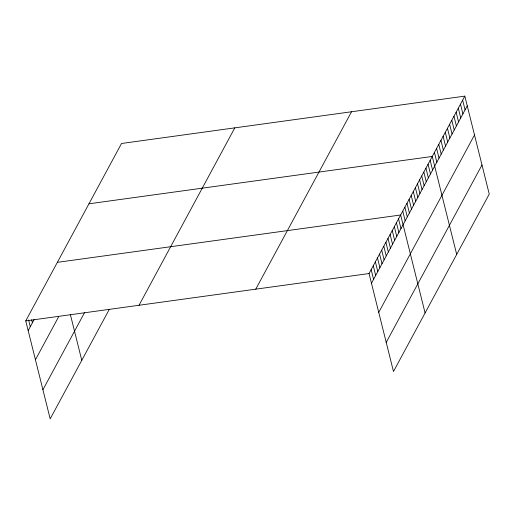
<?xml version="1.0" encoding="UTF-8"?>
<svg xmlns="http://www.w3.org/2000/svg" width="515" height="515" viewBox="0 0 515 515"><rect width="100%" height="100%" fill="white"/><g stroke="black" fill="none" stroke-linecap="round" stroke-linejoin="round"><path stroke-width="0.77" d="M109.174 309.586L50.18 418.869L25.75 320.89L121.521 143.485L464.82 96.131L489.25 194.11L393.479 371.515L369.049 273.536L464.82 96.131M28.177 330.617L34.145 319.558M35.438 359.74L58.613 316.809M42.919 389.746L84.705 312.335M139.037 305.266L234.808 127.855M255.762 289.166L351.533 111.755M371.476 283.263L467.247 105.858M378.737 312.386L474.508 134.982M386.218 342.391L481.989 164.987M88.96 203.798L432.259 156.451L456.689 254.429M57.352 262.347L400.657 214.993L425.087 312.972M25.75 320.89L369.049 273.536M462.65 100.155L465.077 109.882M460.481 104.172L462.908 113.899M458.311 108.195L460.732 117.922M456.135 112.219L458.562 121.946M453.966 116.236L456.393 125.963M451.797 120.259L454.224 129.986M449.627 124.282L452.054 134.009M447.458 128.299L449.878 138.026M445.282 132.323L447.709 142.05M443.112 136.346L445.539 146.073M440.943 140.363L443.37 150.09M438.774 144.387L441.194 154.114M436.604 148.41L439.025 158.137M434.428 152.427L436.855 162.154M430.154 160.352L432.581 170.079M428.049 164.259L430.469 173.98M425.937 168.16L428.364 177.887M423.832 172.061L426.259 181.789M421.727 175.963L424.148 185.69M419.616 179.87L422.043 189.597M417.51 183.771L419.937 193.498M415.405 187.672L417.832 197.4M413.3 191.58L415.721 201.301M411.189 195.481L413.616 205.208M409.084 199.382L411.511 209.109M406.979 203.283L409.399 213.01M404.867 207.191L407.294 216.918M402.762 211.092L405.189 220.819M398.552 218.894L400.973 228.621M396.441 222.802L398.868 232.529M394.335 226.703L396.762 236.43M392.23 230.604L394.651 240.331M390.119 234.512L392.546 244.232M388.014 238.413L390.441 248.14M385.909 242.314L388.336 252.041M383.804 246.215L386.224 255.942M381.692 250.123L384.119 259.85M379.587 254.024L382.014 263.751M377.482 257.925L379.903 267.652M375.371 261.832L377.798 271.553M373.266 265.734L375.693 275.461M371.161 269.635L373.581 279.362M70.407 314.697L81.782 360.326M31.64 319.815L32.387 322.808M28.602 319.982L30.282 326.716"/></g></svg>
